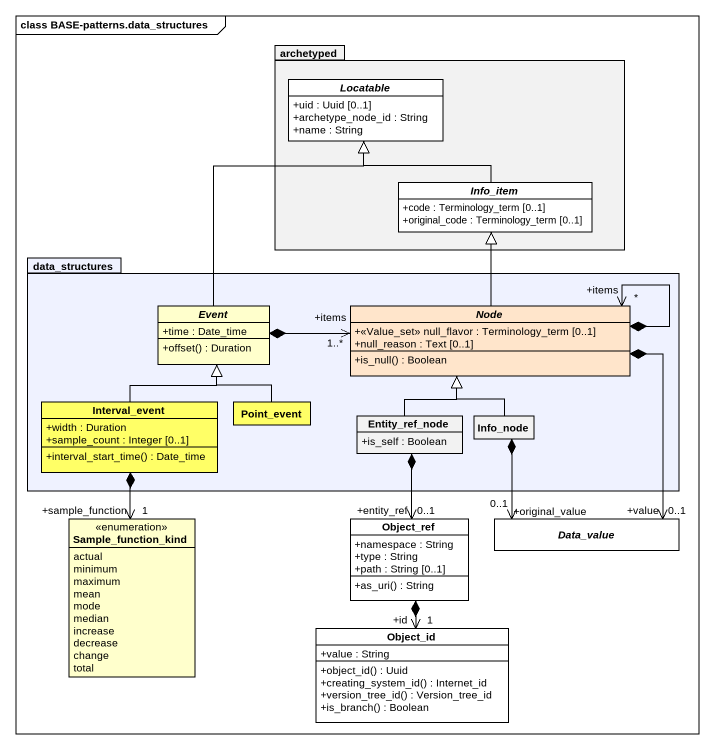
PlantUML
@startuml
mainframe class BASE-patterns.data_structures
hide circle
hide empty members
skinparam classAttributeIconSize 0
package archetyped #F2F2F2 {
  abstract class Locatable #FFFFFF {
    +uid : Uuid [0..1]
    +archetype_node_id : String
    +name : String
  }
  abstract class Info_item #FFFFFF {
    +code : Terminology_term [0..1]
    +original_code : Terminology_term [0..1]
  }
}
package data_structures #EFF2FF {
  abstract class Event #FFFFCC {
    +time : Date_time
    +offset() : Duration
  }
  abstract class "Node" as Node_ #FFE5CB {
    +<<Value_set>> null_flavor : Terminology_term [0..1]
    +null_reason : Text [0..1]
    +is_null() : Boolean
  }
  class Interval_event #FFFF66 {
    +width : Duration
    +sample_count : Integer [0..1]
    +interval_start_time() : Date_time
  }
  class Point_event #FFFF66
  class Entity_ref_node {
    +is_self : Boolean
  }
  class Info_node
}
enum Sample_function_kind #FFFFCC {
  actual
  minimum
  maximum
  mean
  mode
  median
  increase
  decrease
  change
  total
}
class Object_ref #FFFFFF {
  +namespace : String
  +type : String
  +path : String [0..1]
  +as_uri() : String
}
abstract class Data_value #FFFFFF
class Object_id #FFFFFF {
  +value : String
  +object_id() : Uuid
  +creating_system_id() : Internet_id
  +version_tree_id() : Version_tree_id
  +is_branch() : Boolean
}
Info_item -up-|> Locatable
Event -up-|> Locatable
Event *-right-> "+items\n1..*" Node_
Node_ -up-|> Info_item
Node_ *--> "+items\n*" Node_
Node_ *--> "+value\n0..1" Data_value
Interval_event -up-|> Event
Point_event -up-|> Event
Entity_ref_node -up-|> Node_
Info_node -up-|> Node_
Info_node *--> "+original_value\n0..1" Data_value
Sample_function_kind "+sample_function\n1" <-up-* Interval_event
Object_ref "+entity_ref\n0..1" <-up-* Entity_ref_node
Object_ref *--> "+id\n1" Object_id
@enduml
